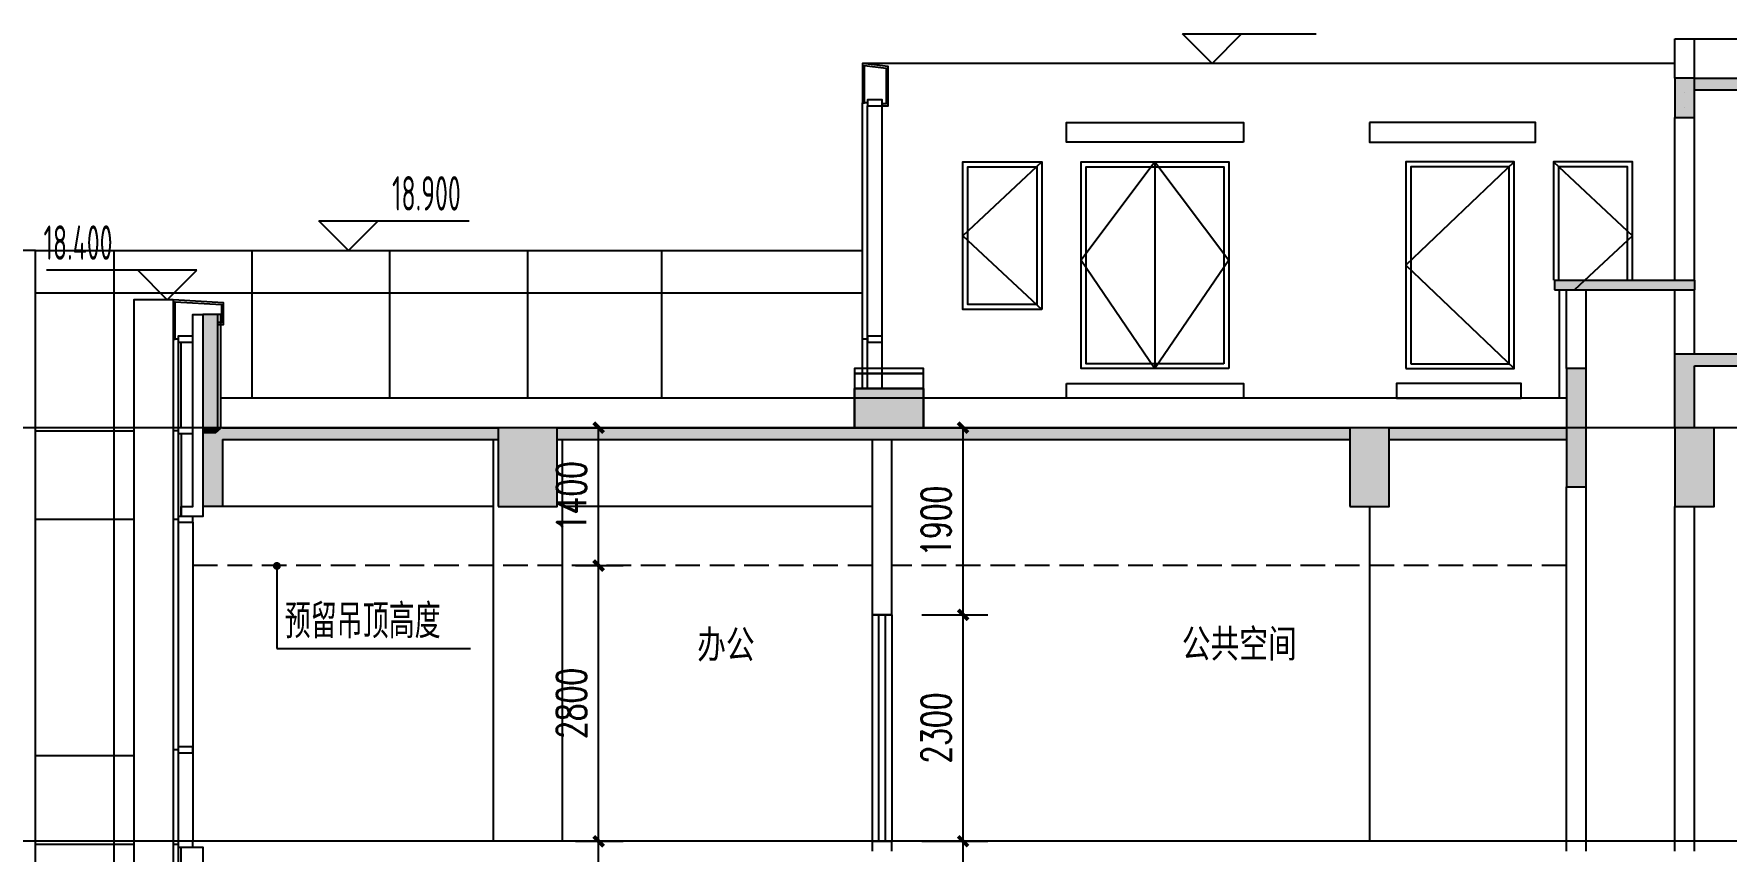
# Model space of a CAD drawing. Extents: x 1106790 to 1313746, y -134124 to 12249.
# Drawn here: x 1248703 to 1265891, y -98488 to -90188 of the extents above; entities that cross this region are included whole.
import ezdxf

# ---------------------------------------------------------------- set-up
doc = ezdxf.new("R2010")
doc.units = 0
doc.header["$LTSCALE"] = 1000
doc.header["$MEASUREMENT"] = 0
doc.linetypes.add('DASH', pattern=[0.35, 0.25, -0.1])
for name, color, linetype in [('01-标注_尺寸', 124, 'Continuous'), ('01-标注_标高', 200, 'Continuous'), ('01-标注_符号', 200, 'Continuous'), ('02-TEXT_房间', 7, 'Continuous'), ('02-TEXT_标注', 130, 'Continuous'), ('05-填充_天正', 26, 'Continuous'), ('A-C_玻璃幕墙', 140, 'Continuous'), ('A-C_窗', 140, 'Continuous'), ('A-C_门', 150, 'Continuous'), ('A-D_龙骨', 131, 'Continuous'), ('A-O_屋面', 201, 'Continuous'), ('A-SUR_保温', 222, 'Continuous'), ('A-SUR_吊顶', 40, 'Continuous'), ('A-SUR_看线', 231, 'Continuous'), ('A-SUR_面层', 191, 'Continuous'), ('A-TECH_结构', 21, 'Continuous'), ('A-金属背板', 30, 'Continuous'), ('A_STR-砌块墙', 121, 'Continuous'), ('A_STR-砼墙', 51, 'Continuous'), ('A_STR-砼柱', 51, 'Continuous'), ('D_铝板', 181, 'Continuous'), ('PUB_HATCH', 8, 'Continuous')]:
    doc.layers.add(name, color=color, linetype=linetype)
doc.layers.add('04-不打印_辅助线', color=165, linetype='Continuous', plot=False)
doc.styles.add('_TCH_DIM', font='ROS1', dxfattribs={"width": 0.8, "bigfont": 'JD'})
doc.styles.add('_TCH_DIM_T3', font='SIMPLEX', dxfattribs={"width": 0.705882, "bigfont": 'GBCBIG'})
doc.styles.get("Standard").update_dxf_attribs({"font": 'STXIHEI.TTF', "width": 0.75})
doc.dimstyles.new('_TCH_ARCH&&100', dxfattribs={"dimtxt": 297.5, "dimasz": 100, "dimexe": 250, "dimexo": 300, "dimgap": 126.25, "dimtad": 1, "dimdec": 0, "dimzin": 0, "dimdsep": 46, "dimtxsty": '_TCH_DIM_T3', "dimblk": 'ARCHTICK', "dimcen": 0.09, "dimclrt": 7, "dimazin": 2, "dimtfac": 1, "dimtdec": 0, "dimtix": 1, "dimtmove": 2, "dimatfit": 3, "dimfxl": 0, "dimtolj": 1, "dimtzin": 0, "dimarcsym": 0})

# ---------------------------------------------------------------- blocks, each defined once
blk = doc.blocks.new('kyuhtr')
at = {"const_width": 20}
blk.add_lwpolyline([(50, 0), (0, 0)], dxfattribs=at)
blk.add_lwpolyline([(50, -30), (200, -30), (200, 30), (50, 30)], close=True)
blk = doc.blocks.new('A$C67452A8F')
for points in [[(-1100, -2100), (0, -2100), (0, 0), (-1100, 0)], [(-1050, -2050), (-50, -2050), (-50, -50), (-1050, -50)]]:
    blk.add_lwpolyline(points, close=True)
blk.add_lwpolyline([(0, 0), (-1100, -1050), (0, -2100)])
blk = doc.blocks.new('A$C644B512F')
for points in [[(0, -1500), (800, -1500), (800, 0), (0, 0)], [(50, -1450), (750, -1450), (750, -50), (50, -50)]]:
    blk.add_lwpolyline(points, close=True)
blk.add_lwpolyline([(0, 0), (800, -750), (0, -1500)])
blk = doc.blocks.new('_FZH')
blk.add_lwpolyline([(-0.5, -0.5), (0.5, -0.5), (0.5, 0.5), (-0.5, 0.5)], close=True)
at = {"layer": 'PUB_HATCH'}
blk.add_solid([(-0.5, -0.5), (0.5, -0.5), (-0.5, 0.5), (0.5, 0.5)], dxfattribs=at)
blk = doc.blocks.new('fdsgdfhgh')
at = {"layer": 'A-O_屋面'}
blk.add_lwpolyline([(0, 550), (700, 550), (700, 600), (0, 600)], close=True, dxfattribs=at)
at = {"layer": 'A_STR-砼墙'}
for points in [[(0, 400), (700, 400), (700, 550), (0, 550)], [(0, 400), (700, 400), (700, 0), (0, 0)]]:
    blk.add_lwpolyline(points, close=True, dxfattribs=at)
at = {"layer": 'A_STR-砼柱', "xscale": 699.9999999913853, "yscale": 400.0000000033542, "zscale": 400.0000000033542, "rotation": 359.9999999995789}
blk.add_blockref('_FZH', (350, 200), dxfattribs=at)
blk = doc.blocks.new('_ArchTick')
at = {"color": 0, "linetype": 'ByBlock', "const_width": 0.4}
blk.add_lwpolyline([(-0.5, -0.5), (0.5, 0.5)], dxfattribs=at)
blk = doc.blocks.new('*D393')
at = {"layer": '01-标注_尺寸', "color": 0, "lineweight": -2, "transparency": 16777216}
for p, q in [((1254204, -98388), (1254689, -98388)), ((1254439, -99788), (1254439, -98388)), ((1254204, -99788), (1254689, -99788))]:
    blk.add_line(p, q, dxfattribs=at)
at = {"layer": 'Defpoints', "color": 0, "transparency": 16777216}
for p in [(1253904, -98388), (1254439, -98388), (1253904, -99788)]:
    blk.add_point(p, dxfattribs=at)
at = {"layer": '01-标注_尺寸', "color": 0, "lineweight": -2, "transparency": 16777216, "xscale": 100, "yscale": 100, "zscale": 100}
for p, rotation in [((1254439, -98388), 90), ((1254439, -99788), 270)]:
    blk.add_blockref('_ArchTick', p, dxfattribs=dict(at, rotation=rotation))
at = {"layer": '01-标注_尺寸', "color": 7, "transparency": 16777216, "insert": (1254164, -99088), "char_height": 297.5, "attachment_point": 5, "rotation": 90, "style": '_TCH_DIM_T3'}
blk.add_mtext('\\A1;1400', dxfattribs=at)
blk = doc.blocks.new('*D394')
at = {"layer": '01-标注_尺寸', "color": 0, "lineweight": -2, "transparency": 16777216}
for p, q in [((1254204, -95588), (1254689, -95588)), ((1254439, -98388), (1254439, -95588)), ((1254204, -98388), (1254689, -98388))]:
    blk.add_line(p, q, dxfattribs=at)
at = {"layer": 'Defpoints', "color": 0, "transparency": 16777216}
for p in [(1253904, -95588), (1254439, -95588), (1253904, -98388)]:
    blk.add_point(p, dxfattribs=at)
at = {"layer": '01-标注_尺寸', "color": 0, "lineweight": -2, "transparency": 16777216, "xscale": 100, "yscale": 100, "zscale": 100}
for p, rotation in [((1254439, -95588), 90), ((1254439, -98388), 270)]:
    blk.add_blockref('_ArchTick', p, dxfattribs=dict(at, rotation=rotation))
at = {"layer": '01-标注_尺寸', "color": 7, "transparency": 16777216, "insert": (1254164, -96988), "char_height": 297.5, "attachment_point": 5, "rotation": 90, "style": '_TCH_DIM_T3'}
blk.add_mtext('\\A1;2800', dxfattribs=at)
blk = doc.blocks.new('*D395')
at = {"layer": '01-标注_尺寸', "color": 0, "lineweight": -2, "transparency": 16777216}
for p, q in [((1254204, -94188), (1254689, -94188)), ((1254439, -95588), (1254439, -94188)), ((1254204, -95588), (1254689, -95588))]:
    blk.add_line(p, q, dxfattribs=at)
at = {"layer": 'Defpoints', "color": 0, "transparency": 16777216}
for p in [(1253904, -94188), (1254439, -94188), (1253904, -95588)]:
    blk.add_point(p, dxfattribs=at)
at = {"layer": '01-标注_尺寸', "color": 0, "lineweight": -2, "transparency": 16777216, "xscale": 100, "yscale": 100, "zscale": 100}
for p, rotation in [((1254439, -94188), 90), ((1254439, -95588), 270)]:
    blk.add_blockref('_ArchTick', p, dxfattribs=dict(at, rotation=rotation))
at = {"layer": '01-标注_尺寸', "color": 7, "transparency": 16777216, "insert": (1254164, -94888), "char_height": 297.5, "attachment_point": 5, "rotation": 90, "style": '_TCH_DIM_T3'}
blk.add_mtext('\\A1;1400', dxfattribs=at)
blk = doc.blocks.new('$WINLIB2D$00000001')
at = {"color": 0}
for points in [[(-0.5, 0.5), (-0.5, -0.5)], [(-0.5, 0.5), (0.5, 0.5)], [(0.5, -0.5), (0.5, 0.5)], [(0.5, 0.1667), (-0.5, 0.1667)], [(0.5, -0.1667), (-0.5, -0.1667)], [(-0.5, -0.5), (0.5, -0.5)]]:
    blk.add_lwpolyline(points, dxfattribs=at)
blk = doc.blocks.new('*D396')
at = {"layer": '01-标注_尺寸', "color": 0, "lineweight": -2, "transparency": 16777216}
for p, q in [((1257720, -94188), (1258391, -94188)), ((1258141, -96088), (1258141, -94188)), ((1257720, -96088), (1258391, -96088))]:
    blk.add_line(p, q, dxfattribs=at)
at = {"layer": 'Defpoints', "color": 0, "transparency": 16777216}
for p in [(1257420, -94188), (1258141, -94188), (1257420, -96088)]:
    blk.add_point(p, dxfattribs=at)
at = {"layer": '01-标注_尺寸', "color": 0, "lineweight": -2, "transparency": 16777216, "xscale": 100, "yscale": 100, "zscale": 100}
for p, rotation in [((1258141, -94188), 90), ((1258141, -96088), 270)]:
    blk.add_blockref('_ArchTick', p, dxfattribs=dict(at, rotation=rotation))
at = {"layer": '01-标注_尺寸', "color": 7, "transparency": 16777216, "insert": (1257866, -95138), "char_height": 297.5, "attachment_point": 5, "rotation": 90, "style": '_TCH_DIM_T3'}
blk.add_mtext('\\A1;1900', dxfattribs=at)
blk = doc.blocks.new('*D397')
at = {"layer": '01-标注_尺寸', "color": 0, "lineweight": -2, "transparency": 16777216}
for p, q in [((1257720, -96088), (1258391, -96088)), ((1258141, -98388), (1258141, -96088)), ((1257720, -98388), (1258391, -98388))]:
    blk.add_line(p, q, dxfattribs=at)
at = {"layer": 'Defpoints', "color": 0, "transparency": 16777216}
for p in [(1257420, -96088), (1258141, -96088), (1257420, -98388)]:
    blk.add_point(p, dxfattribs=at)
at = {"layer": '01-标注_尺寸', "color": 0, "lineweight": -2, "transparency": 16777216, "xscale": 100, "yscale": 100, "zscale": 100}
for p, rotation in [((1258141, -96088), 90), ((1258141, -98388), 270)]:
    blk.add_blockref('_ArchTick', p, dxfattribs=dict(at, rotation=rotation))
at = {"layer": '01-标注_尺寸', "color": 7, "transparency": 16777216, "insert": (1257866, -97238), "char_height": 297.5, "attachment_point": 5, "rotation": 90, "style": '_TCH_DIM_T3'}
blk.add_mtext('\\A1;2300', dxfattribs=at)
blk = doc.blocks.new('*D398')
at = {"layer": '01-标注_尺寸', "color": 0, "lineweight": -2, "transparency": 16777216}
for p, q in [((1257720, -98388), (1258391, -98388)), ((1258141, -100288), (1258141, -98388)), ((1257720, -100288), (1258391, -100288))]:
    blk.add_line(p, q, dxfattribs=at)
at = {"layer": 'Defpoints', "color": 0, "transparency": 16777216}
for p in [(1257420, -98388), (1258141, -98388), (1257420, -100288)]:
    blk.add_point(p, dxfattribs=at)
at = {"layer": '01-标注_尺寸', "color": 0, "lineweight": -2, "transparency": 16777216, "xscale": 100, "yscale": 100, "zscale": 100}
for p, rotation in [((1258141, -98388), 90), ((1258141, -100288), 270)]:
    blk.add_blockref('_ArchTick', p, dxfattribs=dict(at, rotation=rotation))
at = {"layer": '01-标注_尺寸', "color": 7, "transparency": 16777216, "insert": (1257866, -99338), "char_height": 297.5, "attachment_point": 5, "rotation": 90, "style": '_TCH_DIM_T3'}
blk.add_mtext('\\A1;1900', dxfattribs=at)

msp = doc.modelspace()

# ---------------------------------------------------------------- hatches: boundary and pattern name
at = {"layer": '05-填充_天正'}
for points in [[(1270368.4, -90758.5), (1270368.4, -90638.5), (1265568.4, -90638.5), (1265568.4, -90758.5)], [(1264148.4, -92788.5), (1264368.4, -92788.5), (1264368.4, -92688.5), (1264148.4, -92688.5)], [(1264368.4, -92688.5), (1264368.4, -92788.5), (1265568.4, -92788.5), (1265568.4, -92688.5)], [(1250418.4, -93038.5), (1250418.4, -94188.5), (1250568.4, -94188.5), (1250568.4, -93038.5)], [(1265368.4, -93438.5), (1265568.4, -93558.5), (1270368.4, -93558.5), (1270568.4, -93438.5)], [(1265568.4, -94188.5), (1265568.4, -93558.5), (1265368.4, -93438.5), (1265368.4, -94188.5)], [(1250418.4, -94188.5), (1250418.4, -94248.5), (1250551.7, -94248.5), (1250618.4, -94188.5)], [(1253418.4, -94308.5), (1253418.4, -94188.5), (1250618.4, -94188.5), (1250551.7, -94248.5), (1250618.4, -94308.5)], [(1254018.4, -94188.5), (1254018.4, -94308.5), (1257318.4, -94308.5), (1257318.4, -94188.5)], [(1262068.4, -94308.5), (1262068.4, -94188.5), (1257318.4, -94188.5), (1257318.4, -94308.5)], [(1264268.4, -94308.5), (1264268.4, -94188.5), (1262468.4, -94188.5), (1262468.4, -94308.5)], [(1250551.7, -94248.5), (1250418.4, -94248.5), (1250418.4, -94988.5), (1250618.4, -94988.5), (1250618.4, -94308.5)]]:
    msp.add_hatch(color=256, dxfattribs=at).paths.add_polyline_path(points)

# ---------------------------------------------------------------- linework, layer by layer
at = {"layer": '01-标注_标高'}
for p, q in [((1260669.2, -90488.5), (1260369.2, -90188.5)), ((1260369.2, -90188.5), (1261725.7, -90188.5)), ((1260669.2, -90488.5), (1260969.2, -90188.5)), ((1251898.4, -92388.5), (1251598.4, -92088.5)), ((1251598.4, -92088.5), (1253125.1, -92088.5)), ((1251898.4, -92388.5), (1252198.4, -92088.5)), ((1250357.8, -92588.5), (1248831.1, -92588.5)), ((1250057.8, -92888.5), (1249757.8, -92588.5)), ((1250057.8, -92888.5), (1250357.8, -92588.5))]:
    msp.add_line(p, q, dxfattribs=at)
at = {"layer": '01-标注_符号'}
for p, q in [((1251171.2, -95592), (1251171.2, -96432)), ((1251171.2, -96432), (1253137.8, -96432))]:
    msp.add_line(p, q, dxfattribs=at)
at = {"layer": '01-标注_符号', "const_width": 40}
msp.add_lwpolyline([(1251171.2, -95572, 1), (1251171.2, -95612, 1)], format="xyb", close=True, dxfattribs=at)
at = {"layer": '04-不打印_辅助线'}
for p, q in [((1295425.9, -94188.5), (1243069.1, -94188.5)), ((1295425.9, -98388.5), (1243069.1, -98388.5))]:
    msp.add_line(p, q, dxfattribs=at)
at = {"layer": 'A-C_玻璃幕墙'}
for p, q in [((1257118.4, -93788.5), (1257118.4, -90888.5)), ((1257168.4, -93788.5), (1257168.4, -90918.5)), ((1257318.4, -93788.5), (1257318.4, -90918.5))]:
    msp.add_line(p, q, dxfattribs=at)
at = {"layer": 'A-C_窗'}
for p, q in [((1248718.4, -107748.5), (1248718.4, -92388.5)), ((1249518.4, -107748.5), (1249518.4, -92388.5)), ((1250918.4, -93888.5), (1250918.4, -92388.5)), ((1252318.4, -93888.5), (1252318.4, -92388.5)), ((1253718.4, -93888.5), (1253718.4, -92388.5)), ((1255078.4, -92388.5), (1255078.4, -93888.5)), ((1248718.4, -97518.5), (1249718.4, -97518.5))]:
    msp.add_line(p, q, dxfattribs=at)
for points in [[(1250118.4, -93288.5), (1250118.4, -98388.5)], [(1250168.4, -93258.5), (1250168.4, -98388.5)], [(1248718.4, -94218.5), (1249718.4, -94218.5)], [(1248718.4, -95118.5), (1249718.4, -95118.5)], [(1250318.4, -95148.5), (1250318.4, -98388.5)], [(1250118.4, -97518.5), (1250118.4, -107748.5)], [(1250168.4, -97548.5), (1250168.4, -107688.5)], [(1248718.4, -98418.5), (1249718.4, -98418.5)]]:
    msp.add_lwpolyline(points, dxfattribs=at)
at = {"layer": 'A-C_门'}
for points in [[(1260839.5, -93588.5), (1259339.5, -93588.5), (1259339.5, -91488.5), (1260839.5, -91488.5)], [(1260789.5, -93538.5), (1259389.5, -93538.5), (1259389.5, -91538.5), (1260789.5, -91538.5)]]:
    msp.add_lwpolyline(points, close=True, dxfattribs=at)
for points in [[(1260089.5, -91488.5), (1259339.5, -92488.5), (1260089.5, -93588.5)], [(1260089.5, -91488.5), (1260089.5, -93588.5)], [(1260089.5, -91488.5), (1260839.5, -92488.5), (1260089.5, -93588.5)], [(1264938.4, -92688.5), (1264938.4, -91488.5), (1264138.4, -91488.5), (1264138.4, -92688.5)], [(1264138.4, -91488.5), (1264938.4, -92238.5), (1264351.7, -92788.5)], [(1264888.4, -92688.5), (1264888.4, -91538.5), (1264188.4, -91538.5), (1264188.4, -92688.5)]]:
    msp.add_lwpolyline(points, dxfattribs=at)
at = {"layer": 'A-SUR_保温'}
msp.add_line((1250598.4, -93038.5), (1250598.4, -94188.5), dxfattribs=at)
for points in [[(1264193.4, -92788.5), (1264193.4, -93888.5)], [(1250418.3, -94988.5), (1250418.3, -95088.5), (1250198.4, -95088.5), (1250198.4, -94988.5), (1250318.4, -94988.5), (1250318.4, -94408.5), (1250318.4, -94408.5), (1250318.4, -93038.5), (1250418.4, -93038.5)], [(1250598.4, -93038.5), (1250568.4, -93038.5)], [(1250198.4, -98448.5), (1250418.4, -98448.5), (1250418.4, -99288.5), (1250198.4, -99288.5)]]:
    msp.add_lwpolyline(points, dxfattribs=at)
at = {"layer": 'A-SUR_吊顶', "linetype": 'DASH'}
for points in [[(1257218.4, -95588.5), (1250318.4, -95588.5)], [(1264268.4, -95588.5), (1257418.4, -95588.5)]]:
    msp.add_lwpolyline(points, dxfattribs=at)
at = {"layer": 'A-SUR_看线'}
for p, q in [((1265568.4, -90238.5), (1270368.4, -90238.5)), ((1255078.4, -92388.5), (1255078.4, -92888.5))]:
    msp.add_line(p, q, dxfattribs=at)
for points in [[(1265368.4, -90488.5), (1257118.4, -90488.5)], [(1248718.4, -92388.5), (1248518.4, -92388.5), (1248518.4, -107748.5), (1248718.4, -107748.5)], [(1250118.4, -92888.5), (1249718.4, -92888.5), (1249718.4, -107748.5)], [(1262268.4, -94988.5), (1262268.4, -98388.5)]]:
    msp.add_lwpolyline(points, dxfattribs=at)
for points in [[(1260989.5, -91288.5), (1259189.5, -91288.5), (1259189.5, -91088.5), (1260989.5, -91088.5)], [(1262268.4, -91088.5), (1262268.4, -91288.5), (1263955.4, -91288.5), (1263955.4, -91088.5)], [(1259189.5, -93738.5), (1260989.5, -93738.5), (1260989.5, -93888.5), (1259189.5, -93888.5)], [(1262543.4, -93888.5), (1263808.4, -93888.5), (1263808.4, -93738.5), (1262543.4, -93738.5)]]:
    msp.add_lwpolyline(points, close=True, dxfattribs=at)
at = {"layer": 'A-SUR_面层'}
msp.add_line((1264268.4, -93888.5), (1250598.4, -93888.5), dxfattribs=at)
for points in [[(1264268.4, -98388.5), (1250598.4, -98388.5)], [(1264268.4, -98488.5), (1264268.4, -98388.5)], [(1265368.4, -98488.5), (1265368.4, -98388.5)]]:
    msp.add_lwpolyline(points, dxfattribs=at)
at = {"layer": 'A-TECH_结构'}
for points in [[(1253368.4, -94308.5), (1253368.4, -98388.5)], [(1254068.4, -94308.5), (1254068.4, -98388.5)], [(1253368.4, -94988.5), (1250618.4, -94988.5)], [(1257218.4, -94988.5), (1254068.4, -94988.5)]]:
    msp.add_lwpolyline(points, dxfattribs=at)
at = {"layer": 'A-金属背板'}
for p, q in [((1250198.4, -94188.5), (1250198.4, -93318.5)), ((1250198.4, -94248.5), (1250198.4, -95088.5)), ((1250198.4, -99288.5), (1250198.4, -98448.5))]:
    msp.add_line(p, q, dxfattribs=at)
at = {"layer": 'A_STR-砌块墙'}
for p, q in [((1265368.4, -90638.5), (1265368.4, -90238.5)), ((1265368.4, -90238.5), (1265568.4, -90238.5)), ((1265568.4, -90638.5), (1265568.4, -90238.5)), ((1265468.4, -90638.5), (1265468.4, -90638.5)), ((1265468.4, -90788.5), (1265468.4, -90788.5)), ((1265368.4, -92688.5), (1265368.4, -91038.5)), ((1265468.4, -90938.5), (1265468.4, -90938.5)), ((1265568.4, -92688.5), (1265568.4, -91038.5)), ((1264268.4, -93588.5), (1264268.4, -92788.5)), ((1264468.4, -93588.5), (1264468.4, -92788.5)), ((1265368.4, -93438.5), (1265368.4, -92788.5)), ((1265368.4, -92788.5), (1265568.4, -92788.5)), ((1265568.4, -93438.5), (1265568.4, -92788.5)), ((1257218.4, -94308.5), (1257218.4, -96088.5)), ((1257418.4, -96088.5), (1257418.4, -94308.5)), ((1264268.4, -98488.5), (1264268.4, -94788.5)), ((1264468.4, -98488.5), (1264468.4, -94788.5)), ((1265368.4, -98488.5), (1265368.4, -94988.5)), ((1265568.4, -98488.5), (1265568.4, -94988.5)), ((1257218.4, -96088.5), (1257418.4, -96088.5)), ((1257418.4, -98388.5), (1257218.4, -98388.5)), ((1257218.4, -98388.5), (1257218.4, -98488.5)), ((1257418.4, -98488.5), (1257418.4, -98388.5))]:
    msp.add_line(p, q, dxfattribs=at)
at = {"layer": 'A_STR-砼墙'}
for p, q in [((1265568.4, -90638.5), (1270368.4, -90638.5)), ((1265568.4, -90758.5), (1270368.4, -90758.5)), ((1264148.4, -92688.5), (1264368.4, -92688.5)), ((1264148.4, -92688.5), (1264148.4, -92788.5)), ((1264148.4, -92788.5), (1264368.4, -92788.5)), ((1264368.4, -92688.5), (1265568.4, -92688.5)), ((1264368.4, -92788.5), (1265568.4, -92788.5)), ((1265568.4, -92688.5), (1265568.4, -92788.5)), ((1250418.4, -93038.5), (1250418.4, -94188.5)), ((1250568.4, -93038.5), (1250418.4, -93038.5)), ((1250568.4, -93038.5), (1250568.4, -94188.5)), ((1265368.4, -93438.5), (1270568.4, -93438.5)), ((1265368.4, -94188.5), (1265368.4, -93438.5)), ((1265568.4, -93558.5), (1270368.4, -93558.5)), ((1265568.4, -94188.5), (1265568.4, -93558.5)), ((1250568.4, -94188.5), (1250418.4, -94188.5)), ((1250418.4, -94188.5), (1250418.4, -94248.5)), ((1250618.4, -94188.5), (1250418.4, -94188.5)), ((1250618.4, -94188.5), (1253418.4, -94188.5)), ((1250618.4, -94188.5), (1250618.4, -94188.5)), ((1254018.4, -94188.5), (1257318.4, -94188.5)), ((1257318.4, -94188.5), (1262068.4, -94188.5)), ((1262468.4, -94188.5), (1264268.4, -94188.5)), ((1250418.4, -94248.5), (1250418.4, -94988.5)), ((1250618.4, -94308.5), (1253418.4, -94308.5)), ((1250618.4, -94308.5), (1250618.4, -94988.5)), ((1254018.4, -94308.5), (1257318.4, -94308.5)), ((1257318.4, -94308.5), (1262068.4, -94308.5)), ((1262468.4, -94308.5), (1264268.4, -94308.5)), ((1250618.4, -94988.5), (1250418.4, -94988.5))]:
    msp.add_line(p, q, dxfattribs=at)
for points in [[(1264148.4, -92688.5), (1264148.4, -92788.5)], [(1264148.4, -92788.5), (1264268.4, -92788.5)], [(1264468.4, -92788.5), (1265168.4, -92788.5)]]:
    msp.add_lwpolyline(points, dxfattribs=at)
at = {"layer": 'D_铝板'}
for p, q in [((1248718.4, -92388.5), (1255078.4, -92388.5)), ((1255078.4, -92388.5), (1257118.4, -92388.5)), ((1248718.4, -92818.5), (1255078.4, -92818.5)), ((1255078.4, -92818.5), (1257118.4, -92818.5))]:
    msp.add_line(p, q, dxfattribs=at)
for points in [[(1257318.4, -90918.5), (1257378.4, -90918.5), (1257378.4, -90518.5), (1257118.4, -90488.5), (1257118.4, -90888.5), (1257138.4, -90888.5), (1257138.4, -90509.7), (1257358.4, -90537.3), (1257358.4, -90898.5), (1257318.4, -90898.5)], [(1250568.4, -93138.5), (1250628.4, -93138.5), (1250628.4, -92918.5), (1250118.4, -92888.5), (1250118.4, -93288.5), (1250138.4, -93288.5), (1250138.4, -92909.7), (1250608.4, -92937.3), (1250608.4, -93118.5), (1250568.4, -93118.5)]]:
    msp.add_lwpolyline(points, close=True, dxfattribs=at)

# ---------------------------------------------------------------- block references
at = {"color": 1}
msp.add_blockref('fdsgdfhgh', (1257038.4, -94188.5), dxfattribs=at)
at = {"layer": 'A-C_窗', "xscale": -2300, "yscale": -200, "zscale": -2300, "rotation": 90}
msp.add_blockref('$WINLIB2D$00000001', (1257318.4, -97238.5), dxfattribs=at)
at = {"layer": 'A-C_门', "xscale": -1}
msp.add_blockref('A$C644B512F', (1258939.5, -91488.5), dxfattribs=at)
at = {"layer": 'A-C_门'}
msp.add_blockref('A$C67452A8F', (1263738.4, -91488.5), dxfattribs=at)
at = {"layer": 'A-D_龙骨'}
for p in [(1257118.4, -90888.5), (1250118.4, -93288.5), (1257118.4, -93288.5), (1250118.4, -94218.5), (1250118.4, -95118.5), (1250118.4, -97458.5), (1250118.4, -98418.5)]:
    msp.add_blockref('kyuhtr', p, dxfattribs=at)
at = {"layer": 'A_STR-砼柱', "xscale": 200.0000000088476, "rotation": 3.935362900516849e-09}
for p, yscale, zscale in [((1265468.4, -90838.5), 400, 400), ((1264368.4, -94188.5), 1199.999999989537, 1199.999999989537)]:
    msp.add_blockref('_FZH', p, dxfattribs=dict(at, yscale=yscale, zscale=zscale))
at = {"layer": 'A_STR-砼柱', "yscale": 800, "zscale": 800}
for p, xscale in [((1253718.4, -94588.5), 600), ((1262268.4, -94588.5), 400), ((1265568.4, -94588.5), 400)]:
    msp.add_blockref('_FZH', p, dxfattribs=dict(at, xscale=xscale))

# ---------------------------------------------------------------- texts
at = {"layer": '02-TEXT_房间', "width": 0.75}
for s, p in [('办公', (1255439.6, -96530.9)), ('公共空间', (1260361.9, -96522.9))]:
    msp.add_text(s, height=285.43, dxfattribs=at).set_placement(p)
at = {"layer": '02-TEXT_标注', "style": '_TCH_DIM'}
for s, height, width, p in [('18.900', 350, 0.64, (1252340.9, -91983.5)), ('18.400', 350, 0.64, (1248801.1, -92483.5)), ('预留吊顶高度', 347.29, 0.8, (1251250.8, -96327))]:
    msp.add_text(s, height=height, dxfattribs=dict(at, width=width)).set_placement(p)

# ---------------------------------------------------------------- dimensions: what is measured, and where the dimension line sits
at = {"layer": '01-标注_尺寸'}
for p1, p2, distance, picture, middle in [((1253904.4, -95588.5), (1253904.4, -94188.5), -534.7, '*D395', (1254164.1, -94888.5)), ((1257419.8, -96088.5), (1257419.8, -94188.5), -721.2, '*D396', (1257866, -95138.5)), ((1253904.4, -98388.5), (1253904.4, -95588.5), -534.7, '*D394', (1254164.1, -96988.5)), ((1257419.8, -98388.5), (1257419.8, -96088.5), -721.2, '*D397', (1257866, -97238.5)), ((1253904.4, -99788.5), (1253904.4, -98388.5), -534.7, '*D393', (1254164.1, -99088.5)), ((1257419.8, -100288.5), (1257419.8, -98388.5), -721.2, '*D398', (1257866, -99338.5))]:
    dim = msp.add_aligned_dim(p1=p1, p2=p2, distance=distance, dimstyle='_TCH_ARCH&&100', dxfattribs=at)
    dim.commit()
    dim.dimension.update_dxf_attribs({"geometry": picture, "text_midpoint": middle})

doc.saveas('drawing.dxf')
